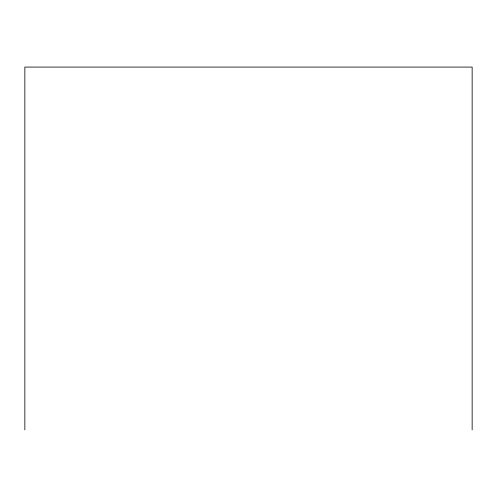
<?xml version="1.0" encoding="UTF-8"?>
<svg xmlns="http://www.w3.org/2000/svg" width="497" height="497" viewBox="0 0 497 497"><rect width="100%" height="100%" fill="white"/><g stroke="black" fill="none" stroke-linecap="round" stroke-linejoin="round"><path stroke-width="0.75" d="M472.15 429.917L472.15 67.083L24.85 67.083L24.85 429.917"/></g></svg>
